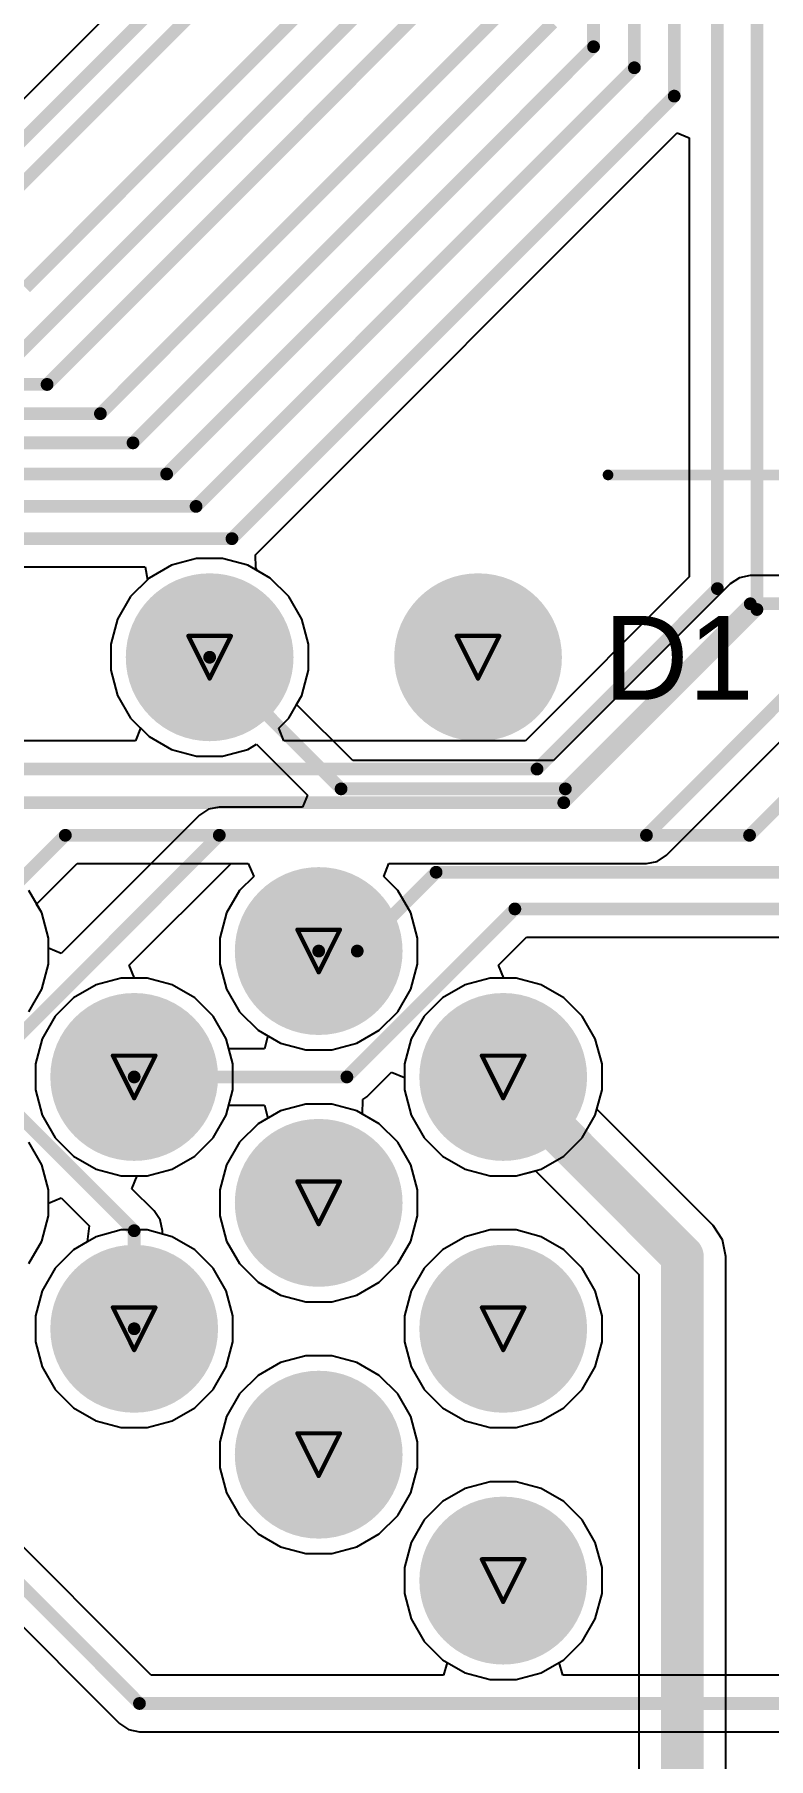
# Model space of a CAD drawing. Header units: inches. Extents: x -31 to 249, y -28 to 261.
# Drawn here: x 114.3 to 123.05, y 13.95 to 34.49 of the extents above; entities that cross this region are included whole.
import ezdxf

# ---------------------------------------------------------------- set-up
doc = ezdxf.new("R2010")
doc.units = ezdxf.units.IN
for name, color, linetype in [('Bottom Layer', 5, 'Continuous'), ('Bottom Solder', 6, 'Continuous'), ('Drill Drawing', 1, 'Continuous'), ('Multi-Layer', 9, 'Continuous'), ('Pad Holes', 156, 'Continuous'), ('Top Layer', 1, 'Continuous'), ('Top Overlay', 2, 'Continuous'), ('Top Solder', 216, 'Continuous')]:
    doc.layers.add(name, color=color, linetype=linetype)
doc.styles.add('Arial', font='', dxfattribs={"height": 0.2})
doc.styles.get('Arial').set_extended_font_data('Arial')

# ---------------------------------------------------------------- blocks, each defined once
blk = doc.blocks.new('1_1376430_8_40')
at = {"layer": 'Bottom Layer'}
h = blk.add_hatch(color=5, dxfattribs=at)
edge = h.paths.add_edge_path()
edge.add_arc((48.85, 8.225), 1, 0, 360)
h = blk.add_hatch(color=5, dxfattribs=at)
edge = h.paths.add_edge_path()
edge.add_arc((52.05, 8.225), 1, 0, 360)
h = blk.add_hatch(color=5, dxfattribs=at)
edge = h.paths.add_edge_path()
edge.add_arc((50.15, 4.725), 1, 0, 360)
h = blk.add_hatch(color=5, dxfattribs=at)
edge = h.paths.add_edge_path()
edge.add_arc((47.95, 3.225), 1, 0, 360)
h = blk.add_hatch(color=5, dxfattribs=at)
edge = h.paths.add_edge_path()
edge.add_arc((52.35, 3.225), 1, 0, 360)
h = blk.add_hatch(color=5, dxfattribs=at)
edge = h.paths.add_edge_path()
edge.add_arc((50.15, 1.725), 1, 0, 360)
h = blk.add_hatch(color=5, dxfattribs=at)
edge = h.paths.add_edge_path()
edge.add_arc((47.95, 0.225), 1, 0, 360)
h = blk.add_hatch(color=5, dxfattribs=at)
edge = h.paths.add_edge_path()
edge.add_arc((52.35, 0.225), 1, 0, 360)
h = blk.add_hatch(color=5, dxfattribs=at)
edge = h.paths.add_edge_path()
edge.add_arc((50.15, -1.275), 1, 0, 360)
h = blk.add_hatch(color=5, dxfattribs=at)
edge = h.paths.add_edge_path()
edge.add_arc((52.35, -2.775), 1, 0, 360)
at = {"layer": 'Bottom Solder'}
h = blk.add_hatch(color=6, dxfattribs=at)
edge = h.paths.add_edge_path()
edge.add_arc((48.85, 8.225), 1, 0, 360)
h = blk.add_hatch(color=6, dxfattribs=at)
edge = h.paths.add_edge_path()
edge.add_arc((52.05, 8.225), 1, 0, 360)
h = blk.add_hatch(color=6, dxfattribs=at)
edge = h.paths.add_edge_path()
edge.add_arc((50.15, 4.725), 1, 0, 360)
h = blk.add_hatch(color=6, dxfattribs=at)
edge = h.paths.add_edge_path()
edge.add_arc((47.95, 3.225), 1, 0, 360)
h = blk.add_hatch(color=6, dxfattribs=at)
edge = h.paths.add_edge_path()
edge.add_arc((52.35, 3.225), 1, 0, 360)
h = blk.add_hatch(color=6, dxfattribs=at)
edge = h.paths.add_edge_path()
edge.add_arc((50.15, 1.725), 1, 0, 360)
h = blk.add_hatch(color=6, dxfattribs=at)
edge = h.paths.add_edge_path()
edge.add_arc((47.95, 0.225), 1, 0, 360)
h = blk.add_hatch(color=6, dxfattribs=at)
edge = h.paths.add_edge_path()
edge.add_arc((52.35, 0.225), 1, 0, 360)
h = blk.add_hatch(color=6, dxfattribs=at)
edge = h.paths.add_edge_path()
edge.add_arc((50.15, -1.275), 1, 0, 360)
h = blk.add_hatch(color=6, dxfattribs=at)
edge = h.paths.add_edge_path()
edge.add_arc((52.35, -2.775), 1, 0, 360)
at = {"layer": 'Multi-Layer'}
h = blk.add_hatch(color=9, dxfattribs=at)
edge = h.paths.add_edge_path()
edge.add_arc((48.85, 8.225), 1, 0, 360)
h = blk.add_hatch(color=9, dxfattribs=at)
edge = h.paths.add_edge_path()
edge.add_arc((52.05, 8.225), 1, 0, 360)
h = blk.add_hatch(color=9, dxfattribs=at)
edge = h.paths.add_edge_path()
edge.add_arc((50.15, 4.725), 1, 0, 360)
h = blk.add_hatch(color=9, dxfattribs=at)
edge = h.paths.add_edge_path()
edge.add_arc((47.95, 3.225), 1, 0, 360)
h = blk.add_hatch(color=9, dxfattribs=at)
edge = h.paths.add_edge_path()
edge.add_arc((52.35, 3.225), 1, 0, 360)
h = blk.add_hatch(color=9, dxfattribs=at)
edge = h.paths.add_edge_path()
edge.add_arc((50.15, 1.725), 1, 0, 360)
h = blk.add_hatch(color=9, dxfattribs=at)
edge = h.paths.add_edge_path()
edge.add_arc((47.95, 0.225), 1, 0, 360)
h = blk.add_hatch(color=9, dxfattribs=at)
edge = h.paths.add_edge_path()
edge.add_arc((52.35, 0.225), 1, 0, 360)
h = blk.add_hatch(color=9, dxfattribs=at)
edge = h.paths.add_edge_path()
edge.add_arc((50.15, -1.275), 1, 0, 360)
h = blk.add_hatch(color=9, dxfattribs=at)
edge = h.paths.add_edge_path()
edge.add_arc((52.35, -2.775), 1, 0, 360)
at = {"layer": 'Pad Holes'}
h = blk.add_hatch(color=7, dxfattribs=at)
edge = h.paths.add_edge_path()
edge.add_arc((48.85, 8.225), 0.605, 0, 360)
h = blk.add_hatch(color=7, dxfattribs=at)
edge = h.paths.add_edge_path()
edge.add_arc((52.05, 8.225), 0.605, 0, 360)
h = blk.add_hatch(color=7, dxfattribs=at)
edge = h.paths.add_edge_path()
edge.add_arc((50.15, 4.725), 0.605, 0, 360)
h = blk.add_hatch(color=7, dxfattribs=at)
edge = h.paths.add_edge_path()
edge.add_arc((47.95, 3.225), 0.605, 0, 360)
h = blk.add_hatch(color=7, dxfattribs=at)
edge = h.paths.add_edge_path()
edge.add_arc((52.35, 3.225), 0.605, 0, 360)
h = blk.add_hatch(color=7, dxfattribs=at)
edge = h.paths.add_edge_path()
edge.add_arc((50.15, 1.725), 0.605, 0, 360)
h = blk.add_hatch(color=7, dxfattribs=at)
edge = h.paths.add_edge_path()
edge.add_arc((47.95, 0.225), 0.605, 0, 360)
h = blk.add_hatch(color=7, dxfattribs=at)
edge = h.paths.add_edge_path()
edge.add_arc((52.35, 0.225), 0.605, 0, 360)
h = blk.add_hatch(color=7, dxfattribs=at)
edge = h.paths.add_edge_path()
edge.add_arc((50.15, -1.275), 0.605, 0, 360)
h = blk.add_hatch(color=7, dxfattribs=at)
edge = h.paths.add_edge_path()
edge.add_arc((52.35, -2.775), 0.605, 0, 360)
at = {"layer": 'Top Layer'}
h = blk.add_hatch(color=1, dxfattribs=at)
edge = h.paths.add_edge_path()
edge.add_arc((48.85, 8.225), 1, 0, 360)
h = blk.add_hatch(color=1, dxfattribs=at)
edge = h.paths.add_edge_path()
edge.add_arc((52.05, 8.225), 1, 0, 360)
h = blk.add_hatch(color=1, dxfattribs=at)
edge = h.paths.add_edge_path()
edge.add_arc((50.15, 4.725), 1, 0, 360)
h = blk.add_hatch(color=1, dxfattribs=at)
edge = h.paths.add_edge_path()
edge.add_arc((47.95, 3.225), 1, 0, 360)
h = blk.add_hatch(color=1, dxfattribs=at)
edge = h.paths.add_edge_path()
edge.add_arc((52.35, 3.225), 1, 0, 360)
h = blk.add_hatch(color=1, dxfattribs=at)
edge = h.paths.add_edge_path()
edge.add_arc((50.15, 1.725), 1, 0, 360)
h = blk.add_hatch(color=1, dxfattribs=at)
edge = h.paths.add_edge_path()
edge.add_arc((47.95, 0.225), 1, 0, 360)
h = blk.add_hatch(color=1, dxfattribs=at)
edge = h.paths.add_edge_path()
edge.add_arc((52.35, 0.225), 1, 0, 360)
h = blk.add_hatch(color=1, dxfattribs=at)
edge = h.paths.add_edge_path()
edge.add_arc((50.15, -1.275), 1, 0, 360)
h = blk.add_hatch(color=1, dxfattribs=at)
edge = h.paths.add_edge_path()
edge.add_arc((52.35, -2.775), 1, 0, 360)
at = {"layer": 'Top Solder'}
h = blk.add_hatch(color=216, dxfattribs=at)
edge = h.paths.add_edge_path()
edge.add_arc((48.85, 8.225), 1, 0, 360)
h = blk.add_hatch(color=216, dxfattribs=at)
edge = h.paths.add_edge_path()
edge.add_arc((52.05, 8.225), 1, 0, 360)
h = blk.add_hatch(color=216, dxfattribs=at)
edge = h.paths.add_edge_path()
edge.add_arc((50.15, 4.725), 1, 0, 360)
h = blk.add_hatch(color=216, dxfattribs=at)
edge = h.paths.add_edge_path()
edge.add_arc((47.95, 3.225), 1, 0, 360)
h = blk.add_hatch(color=216, dxfattribs=at)
edge = h.paths.add_edge_path()
edge.add_arc((52.35, 3.225), 1, 0, 360)
h = blk.add_hatch(color=216, dxfattribs=at)
edge = h.paths.add_edge_path()
edge.add_arc((50.15, 1.725), 1, 0, 360)
h = blk.add_hatch(color=216, dxfattribs=at)
edge = h.paths.add_edge_path()
edge.add_arc((47.95, 0.225), 1, 0, 360)
h = blk.add_hatch(color=216, dxfattribs=at)
edge = h.paths.add_edge_path()
edge.add_arc((52.35, 0.225), 1, 0, 360)
h = blk.add_hatch(color=216, dxfattribs=at)
edge = h.paths.add_edge_path()
edge.add_arc((50.15, -1.275), 1, 0, 360)
h = blk.add_hatch(color=216, dxfattribs=at)
edge = h.paths.add_edge_path()
edge.add_arc((52.35, -2.775), 1, 0, 360)
at = {"layer": 'Top Overlay'}
blk.add_lwpolyline([(53.6, 10.397, 0.127, 0.127, 0), (56.35, 10.397, 0.127, 0.127, 0)], format="xyseb", dxfattribs=at)
blk.add_lwpolyline([(53.6, 10.397, 0.127, 0.127, 0), (56.35, 10.397, 0.127, 0.127, 0)], format="xyseb", dxfattribs=at)
blk.add_lwpolyline([(53.568, 10.397, 0.0635, 0.0635, 1), (53.632, 10.397, 0.0635, 0.0635, 1)], format="xyseb", close=True, dxfattribs=at)
blk.add_lwpolyline([(53.568, 10.397, 0.0635, 0.0635, 1), (53.632, 10.397, 0.0635, 0.0635, 1)], format="xyseb", close=True, dxfattribs=at)
at = {"layer": 'Top Overlay', "style": 'Arial'}
blk.add_text('D1', height=1, dxfattribs=at).set_placement((53.55, 7.718))

msp = doc.modelspace()

# ---------------------------------------------------------------- linework, layer by layer
at = {"layer": 'Bottom Layer'}
for p, q in [((116.859, 36.411), (113.23, 32.781)), ((116.933, 28.286), (121.961, 33.314)), ((121.961, 33.314), (122.102, 33.256)), ((122.102, 33.256), (122.102, 28.024)), ((110.752, 28.143), (115.618, 28.143)), ((115.618, 28.143), (115.643, 27.991)), ((116.935, 28.136), (116.933, 28.286)), ((115.643, 27.991), (115.442, 27.79)), ((116.951, 28.1), (116.935, 28.136)), ((117.108, 28.009), (116.951, 28.1)), ((117.327, 27.79), (117.108, 28.009)), ((122.102, 28.024), (120.149, 26.071)), ((115.442, 27.79), (115.287, 27.521)), ((117.482, 27.521), (117.327, 27.79)), ((115.287, 27.521), (115.207, 27.222)), ((117.563, 27.222), (117.482, 27.521)), ((115.207, 27.222), (115.207, 26.912)), ((117.563, 26.912), (117.563, 27.222)), ((115.207, 26.912), (115.287, 26.612)), ((117.482, 26.612), (117.563, 26.912)), ((115.287, 26.612), (115.442, 26.343)), ((117.327, 26.343), (117.482, 26.612)), ((115.442, 26.343), (115.562, 26.224)), ((117.208, 26.224), (117.327, 26.343)), ((115.562, 26.224), (115.499, 26.071)), ((117.271, 26.071), (117.208, 26.224)), ((115.499, 26.071), (110.871, 26.071)), ((120.149, 26.071), (117.271, 26.071)), ((114.321, 24.127), (114.804, 24.609)), ((114.804, 24.609), (116.846, 24.609)), ((116.91, 24.457), (116.742, 24.29)), ((116.846, 24.609), (116.91, 24.457)), ((116.742, 24.29), (116.587, 24.021)), ((114.382, 24.021), (114.321, 24.127)), ((114.463, 23.722), (114.382, 24.021)), ((116.587, 24.021), (116.507, 23.722)), ((114.463, 23.412), (114.463, 23.722)), ((116.507, 23.722), (116.507, 23.412)), ((119.828, 23.397), (120.164, 23.733)), ((120.164, 23.733), (123.544, 23.733)), ((114.382, 23.112), (114.463, 23.412)), ((115.33, 23.244), (115.03, 23.164)), ((115.64, 23.244), (115.33, 23.244)), ((115.939, 23.164), (115.64, 23.244)), ((116.507, 23.412), (116.587, 23.112)), ((119.891, 23.244), (119.828, 23.397)), ((120.04, 23.244), (119.891, 23.244)), ((120.339, 23.164), (120.04, 23.244)), ((114.227, 22.843), (114.382, 23.112)), ((114.762, 23.009), (114.542, 22.79)), ((115.03, 23.164), (114.762, 23.009)), ((116.208, 23.009), (115.939, 23.164)), ((116.427, 22.79), (116.208, 23.009)), ((116.587, 23.112), (116.742, 22.843)), ((120.608, 23.009), (120.339, 23.164)), ((120.827, 22.79), (120.608, 23.009)), ((116.742, 22.843), (116.962, 22.624)), ((114.542, 22.79), (114.387, 22.521)), ((116.582, 22.521), (116.427, 22.79)), ((116.962, 22.624), (117.08, 22.556)), ((120.982, 22.521), (120.827, 22.79)), ((114.387, 22.521), (114.307, 22.222)), ((116.614, 22.403), (116.582, 22.521)), ((117.039, 22.403), (116.614, 22.403)), ((117.08, 22.556), (117.039, 22.403)), ((121.063, 22.222), (120.982, 22.521)), ((114.307, 22.222), (114.307, 21.912)), ((121.063, 21.912), (121.063, 22.222)), ((118.259, 21.829), (118.555, 22.124)), ((118.555, 22.124), (118.707, 22.06)), ((118.707, 22.06), (118.707, 21.912)), ((114.307, 21.912), (114.387, 21.612)), ((118.209, 21.624), (118.212, 21.797)), ((118.212, 21.797), (118.259, 21.829)), ((118.707, 21.912), (118.787, 21.612)), ((120.982, 21.612), (121.063, 21.912)), ((114.387, 21.612), (114.542, 21.343)), ((116.427, 21.343), (116.582, 21.612)), ((116.582, 21.612), (116.614, 21.73)), ((116.614, 21.73), (117.039, 21.73)), ((117.08, 21.578), (116.962, 21.509)), ((117.039, 21.73), (117.08, 21.578)), ((118.408, 21.509), (118.209, 21.624)), ((118.787, 21.612), (118.942, 21.343)), ((120.827, 21.343), (120.982, 21.612)), ((116.962, 21.509), (116.742, 21.29)), ((118.627, 21.29), (118.408, 21.509)), ((114.382, 21.021), (114.227, 21.29)), ((114.542, 21.343), (114.762, 21.124)), ((116.208, 21.124), (116.427, 21.343)), ((116.742, 21.29), (116.587, 21.021)), ((118.782, 21.021), (118.627, 21.29)), ((118.942, 21.343), (119.162, 21.124)), ((120.608, 21.124), (120.827, 21.343)), ((114.463, 20.722), (114.382, 21.021)), ((114.762, 21.124), (115.03, 20.969)), ((115.03, 20.969), (115.33, 20.889)), ((115.64, 20.889), (115.939, 20.969)), ((115.939, 20.969), (116.208, 21.124)), ((116.587, 21.021), (116.507, 20.722)), ((118.863, 20.722), (118.782, 21.021)), ((119.162, 21.124), (119.43, 20.969)), ((119.43, 20.969), (119.73, 20.889)), ((120.04, 20.889), (120.339, 20.969)), ((120.339, 20.969), (120.608, 21.124)), ((115.33, 20.889), (115.64, 20.889)), ((119.73, 20.889), (120.04, 20.889)), ((114.463, 20.412), (114.463, 20.722)), ((116.507, 20.722), (116.507, 20.412)), ((118.863, 20.412), (118.863, 20.722)), ((114.382, 20.112), (114.463, 20.412)), ((116.507, 20.412), (116.587, 20.112)), ((118.782, 20.112), (118.863, 20.412)), ((115.03, 20.164), (114.762, 20.009)), ((115.33, 20.244), (115.03, 20.164)), ((115.64, 20.244), (115.33, 20.244)), ((115.939, 20.164), (115.64, 20.244)), ((116.208, 20.009), (115.939, 20.164)), ((119.43, 20.164), (119.162, 20.009)), ((119.73, 20.244), (119.43, 20.164)), ((120.04, 20.244), (119.73, 20.244)), ((120.339, 20.164), (120.04, 20.244)), ((120.608, 20.009), (120.339, 20.164)), ((114.227, 19.843), (114.382, 20.112)), ((114.762, 20.009), (114.542, 19.79)), ((116.427, 19.79), (116.208, 20.009)), ((116.587, 20.112), (116.742, 19.843)), ((118.627, 19.843), (118.782, 20.112)), ((119.162, 20.009), (118.942, 19.79)), ((120.827, 19.79), (120.608, 20.009)), ((114.542, 19.79), (114.387, 19.521)), ((116.582, 19.521), (116.427, 19.79)), ((116.742, 19.843), (116.962, 19.624)), ((118.408, 19.624), (118.627, 19.843)), ((118.942, 19.79), (118.787, 19.521)), ((120.982, 19.521), (120.827, 19.79)), ((114.387, 19.521), (114.307, 19.222)), ((116.663, 19.222), (116.582, 19.521)), ((116.962, 19.624), (117.23, 19.469)), ((118.139, 19.469), (118.408, 19.624)), ((118.787, 19.521), (118.707, 19.222)), ((121.063, 19.222), (120.982, 19.521)), ((117.23, 19.469), (117.53, 19.389)), ((117.53, 19.389), (117.84, 19.389)), ((117.84, 19.389), (118.139, 19.469)), ((114.307, 19.222), (114.307, 18.912)), ((116.663, 18.912), (116.663, 19.222)), ((118.707, 19.222), (118.707, 18.912)), ((121.063, 18.912), (121.063, 19.222)), ((114.307, 18.912), (114.387, 18.612)), ((116.582, 18.612), (116.663, 18.912)), ((118.707, 18.912), (118.787, 18.612)), ((120.982, 18.612), (121.063, 18.912)), ((117.53, 18.744), (117.23, 18.664)), ((117.84, 18.744), (117.53, 18.744)), ((118.139, 18.664), (117.84, 18.744)), ((115.687, 14.94), (112.121, 18.506)), ((114.387, 18.612), (114.542, 18.343)), ((116.427, 18.343), (116.582, 18.612)), ((116.962, 18.509), (116.742, 18.29)), ((117.23, 18.664), (116.962, 18.509)), ((118.408, 18.509), (118.139, 18.664)), ((118.627, 18.29), (118.408, 18.509)), ((118.787, 18.612), (118.942, 18.343)), ((120.827, 18.343), (120.982, 18.612)), ((114.542, 18.343), (114.762, 18.124)), ((116.208, 18.124), (116.427, 18.343)), ((116.742, 18.29), (116.587, 18.021)), ((118.782, 18.021), (118.627, 18.29)), ((118.942, 18.343), (119.162, 18.124)), ((120.608, 18.124), (120.827, 18.343)), ((114.762, 18.124), (115.03, 17.969)), ((115.939, 17.969), (116.208, 18.124)), ((119.162, 18.124), (119.43, 17.969)), ((120.339, 17.969), (120.608, 18.124)), ((111.645, 18.03), (115.31, 14.365)), ((115.03, 17.969), (115.33, 17.889)), ((115.33, 17.889), (115.64, 17.889)), ((115.64, 17.889), (115.939, 17.969)), ((116.587, 18.021), (116.507, 17.722)), ((118.863, 17.722), (118.782, 18.021)), ((119.43, 17.969), (119.73, 17.889)), ((119.73, 17.889), (120.04, 17.889)), ((120.04, 17.889), (120.339, 17.969)), ((116.507, 17.722), (116.507, 17.412)), ((118.863, 17.412), (118.863, 17.722)), ((116.507, 17.412), (116.587, 17.112)), ((118.782, 17.112), (118.863, 17.412)), ((116.587, 17.112), (116.742, 16.843)), ((118.627, 16.843), (118.782, 17.112)), ((119.43, 17.164), (119.162, 17.009)), ((119.73, 17.244), (119.43, 17.164)), ((120.04, 17.244), (119.73, 17.244)), ((120.339, 17.164), (120.04, 17.244)), ((120.608, 17.009), (120.339, 17.164)), ((116.742, 16.843), (116.962, 16.624)), ((118.408, 16.624), (118.627, 16.843)), ((119.162, 17.009), (118.942, 16.79)), ((120.827, 16.79), (120.608, 17.009)), ((118.942, 16.79), (118.787, 16.521)), ((120.982, 16.521), (120.827, 16.79)), ((116.962, 16.624), (117.23, 16.469)), ((117.23, 16.469), (117.53, 16.389)), ((117.84, 16.389), (118.139, 16.469)), ((118.139, 16.469), (118.408, 16.624)), ((118.787, 16.521), (118.707, 16.222)), ((121.063, 16.222), (120.982, 16.521)), ((117.53, 16.389), (117.84, 16.389)), ((118.707, 16.222), (118.707, 15.912)), ((121.063, 15.912), (121.063, 16.222)), ((118.707, 15.912), (118.787, 15.612)), ((120.982, 15.612), (121.063, 15.912)), ((118.787, 15.612), (118.942, 15.343)), ((120.827, 15.343), (120.982, 15.612)), ((118.942, 15.343), (119.162, 15.124)), ((120.608, 15.124), (120.827, 15.343)), ((119.162, 15.124), (119.216, 15.093)), ((119.216, 15.093), (119.175, 14.94)), ((120.553, 15.093), (120.608, 15.124)), ((120.594, 14.94), (120.553, 15.093)), ((119.175, 14.94), (115.687, 14.94)), ((123.43, 14.94), (120.594, 14.94)), ((115.31, 14.365), (115.419, 14.292)), ((115.419, 14.292), (115.548, 14.267)), ((115.548, 14.267), (123.569, 14.267))]:
    msp.add_line(p, q, dxfattribs=at)
for points in [[(122.91, 27.636, 0.152, 0.152, 0), (122.91, 69.698, 0.152, 0.152, 0)], [(122.439, 27.885, 0.152, 0.152, 0), (122.439, 67.746, 0.152, 0.152, 0)], [(121.924, 33.752, 0.152, 0.152, 0), (121.924, 67.105, 0.152, 0.152, 0)], [(121.449, 34.09, 0.152, 0.152, 0), (121.449, 66.783, 0.152, 0.152, 0)], [(120.962, 34.34, 0.152, 0.152, 0), (120.962, 66.528, 0.152, 0.152, 0)], [(113.369, 32.445, 0.152, 0.152, 0), (117.196, 36.271, 0.152, 0.152, 0)], [(113.607, 32.165, 0.152, 0.152, 0), (117.561, 36.12, 0.152, 0.152, 0)], [(114.189, 31.471, 0.152, 0.152, 0), (118.325, 35.607, 0.152, 0.152, 0)], [(114.091, 30.665, 0.152, 0.152, 0), (118.733, 35.307, 0.152, 0.152, 0)], [(114.447, 30.317, 0.152, 0.152, 0), (119.152, 35.022, 0.152, 0.152, 0)], [(115.082, 29.969, 0.152, 0.152, 0), (119.976, 34.863, 0.152, 0.152, 0)], [(115.471, 29.621, 0.152, 0.152, 0), (120.476, 34.625, 0.152, 0.152, 0)], [(115.872, 29.25, 0.152, 0.152, 0), (120.962, 34.34, 0.152, 0.152, 0)], [(116.223, 28.864, 0.152, 0.152, 0), (121.449, 34.09, 0.152, 0.152, 0)], [(116.651, 28.48, 0.152, 0.152, 0), (121.924, 33.752, 0.152, 0.152, 0)], [(97.807, 30.317, 0.152, 0.152, 0), (114.447, 30.317, 0.152, 0.152, 0)], [(98.019, 29.969, 0.152, 0.152, 0), (115.082, 29.969, 0.152, 0.152, 0)], [(98.25, 29.621, 0.152, 0.152, 0), (115.471, 29.621, 0.152, 0.152, 0)], [(98.579, 29.25, 0.152, 0.152, 0), (115.872, 29.25, 0.152, 0.152, 0)], [(98.836, 28.864, 0.152, 0.152, 0), (116.223, 28.864, 0.152, 0.152, 0)], [(99.349, 28.48, 0.152, 0.152, 0), (116.651, 28.48, 0.152, 0.152, 0)], [(120.288, 25.735, 0.152, 0.152, 0), (122.439, 27.885, 0.152, 0.152, 0)], [(120.607, 25.334, 0.152, 0.152, 0), (122.91, 27.636, 0.152, 0.152, 0)], [(122.822, 24.946, 0.152, 0.152, 0), (124.36, 26.484, 0.152, 0.152, 0)], [(100.085, 25.735, 0.152, 0.152, 0), (120.288, 25.735, 0.152, 0.152, 0)], [(101.852, 25.334, 0.152, 0.152, 0), (120.607, 25.334, 0.152, 0.152, 0)], [(113.285, 23.567, 0.152, 0.152, 0), (114.664, 24.946, 0.152, 0.152, 0)], [(114.664, 24.946, 0.152, 0.152, 0), (122.822, 24.946, 0.152, 0.152, 0)], [(118.145, 23.567, 0.152, 0.152, 0), (119.085, 24.506, 0.152, 0.152, 0)], [(119.085, 24.506, 0.152, 0.152, 0), (123.187, 24.506, 0.152, 0.152, 0)], [(118.021, 22.067, 0.152, 0.152, 0), (120.024, 24.069, 0.152, 0.152, 0)], [(120.024, 24.069, 0.152, 0.152, 0), (123.544, 24.069, 0.152, 0.152, 0)], [(117.685, 23.567, 0.152, 0.152, 0), (118.145, 23.567, 0.152, 0.152, 0)], [(115.485, 22.067, 0.152, 0.152, 0), (118.021, 22.067, 0.152, 0.152, 0)], [(111.085, 19.067, 0.152, 0.152, 0), (115.548, 14.603, 0.152, 0.152, 0)], [(115.548, 14.603, 0.152, 0.152, 0), (123.569, 14.603, 0.152, 0.152, 0)]]:
    msp.add_lwpolyline(points, format="xyseb", dxfattribs=at)
for points in [[(120.924, 34.34, 0.0762, 0.0762, 1), (121, 34.34, 0.0762, 0.0762, 1)], [(120.924, 34.34, 0.0762, 0.0762, 1), (121, 34.34, 0.0762, 0.0762, 1)], [(121.411, 34.09, 0.0762, 0.0762, 1), (121.487, 34.09, 0.0762, 0.0762, 1)], [(121.411, 34.09, 0.0762, 0.0762, 1), (121.487, 34.09, 0.0762, 0.0762, 1)], [(121.886, 33.752, 0.0762, 0.0762, 1), (121.962, 33.752, 0.0762, 0.0762, 1)], [(121.886, 33.752, 0.0762, 0.0762, 1), (121.962, 33.752, 0.0762, 0.0762, 1)], [(114.408, 30.317, 0.0762, 0.0762, 1), (114.485, 30.317, 0.0762, 0.0762, 1)], [(114.408, 30.317, 0.0762, 0.0762, 1), (114.485, 30.317, 0.0762, 0.0762, 1)], [(115.044, 29.969, 0.0762, 0.0762, 1), (115.12, 29.969, 0.0762, 0.0762, 1)], [(115.044, 29.969, 0.0762, 0.0762, 1), (115.12, 29.969, 0.0762, 0.0762, 1)], [(115.433, 29.621, 0.0762, 0.0762, 1), (115.509, 29.621, 0.0762, 0.0762, 1)], [(115.433, 29.621, 0.0762, 0.0762, 1), (115.509, 29.621, 0.0762, 0.0762, 1)], [(115.834, 29.25, 0.0762, 0.0762, 1), (115.91, 29.25, 0.0762, 0.0762, 1)], [(115.834, 29.25, 0.0762, 0.0762, 1), (115.91, 29.25, 0.0762, 0.0762, 1)], [(116.185, 28.864, 0.0762, 0.0762, 1), (116.261, 28.864, 0.0762, 0.0762, 1)], [(116.185, 28.864, 0.0762, 0.0762, 1), (116.261, 28.864, 0.0762, 0.0762, 1)], [(116.613, 28.48, 0.0762, 0.0762, 1), (116.689, 28.48, 0.0762, 0.0762, 1)], [(116.613, 28.48, 0.0762, 0.0762, 1), (116.689, 28.48, 0.0762, 0.0762, 1)], [(122.401, 27.885, 0.0762, 0.0762, 1), (122.477, 27.885, 0.0762, 0.0762, 1)], [(122.401, 27.885, 0.0762, 0.0762, 1), (122.477, 27.885, 0.0762, 0.0762, 1)], [(122.872, 27.636, 0.0762, 0.0762, 1), (122.948, 27.636, 0.0762, 0.0762, 1)], [(122.872, 27.636, 0.0762, 0.0762, 1), (122.948, 27.636, 0.0762, 0.0762, 1)], [(120.25, 25.735, 0.0762, 0.0762, 1), (120.326, 25.735, 0.0762, 0.0762, 1)], [(120.25, 25.735, 0.0762, 0.0762, 1), (120.326, 25.735, 0.0762, 0.0762, 1)], [(120.569, 25.334, 0.0762, 0.0762, 1), (120.645, 25.334, 0.0762, 0.0762, 1)], [(120.569, 25.334, 0.0762, 0.0762, 1), (120.645, 25.334, 0.0762, 0.0762, 1)], [(114.626, 24.946, 0.0762, 0.0762, 1), (114.702, 24.946, 0.0762, 0.0762, 1)], [(114.626, 24.946, 0.0762, 0.0762, 1), (114.702, 24.946, 0.0762, 0.0762, 1)], [(122.784, 24.946, 0.0762, 0.0762, 1), (122.86, 24.946, 0.0762, 0.0762, 1)], [(122.784, 24.946, 0.0762, 0.0762, 1), (122.86, 24.946, 0.0762, 0.0762, 1)], [(119.047, 24.506, 0.0762, 0.0762, 1), (119.123, 24.506, 0.0762, 0.0762, 1)], [(119.047, 24.506, 0.0762, 0.0762, 1), (119.123, 24.506, 0.0762, 0.0762, 1)], [(119.986, 24.069, 0.0762, 0.0762, 1), (120.062, 24.069, 0.0762, 0.0762, 1)], [(119.986, 24.069, 0.0762, 0.0762, 1), (120.062, 24.069, 0.0762, 0.0762, 1)], [(117.647, 23.567, 0.0762, 0.0762, 1), (117.723, 23.567, 0.0762, 0.0762, 1)], [(118.107, 23.567, 0.0762, 0.0762, 1), (118.183, 23.567, 0.0762, 0.0762, 1)], [(118.107, 23.567, 0.0762, 0.0762, 1), (118.183, 23.567, 0.0762, 0.0762, 1)], [(115.447, 22.067, 0.0762, 0.0762, 1), (115.523, 22.067, 0.0762, 0.0762, 1)], [(117.983, 22.067, 0.0762, 0.0762, 1), (118.059, 22.067, 0.0762, 0.0762, 1)], [(117.983, 22.067, 0.0762, 0.0762, 1), (118.059, 22.067, 0.0762, 0.0762, 1)], [(115.51, 14.603, 0.0762, 0.0762, 1), (115.586, 14.603, 0.0762, 0.0762, 1)], [(115.51, 14.603, 0.0762, 0.0762, 1), (115.586, 14.603, 0.0762, 0.0762, 1)]]:
    msp.add_lwpolyline(points, format="xyseb", close=True, dxfattribs=at)
at = {"layer": 'Drill Drawing'}
for points in [[(116.131, 27.321, 0.0508, 0.0508, 0), (116.639, 27.321, 0.0508, 0.0508, 0)], [(116.131, 27.321, 0.0508, 0.0508, 0), (116.385, 26.813, 0.0508, 0.0508, 0)], [(116.385, 26.813, 0.0508, 0.0508, 0), (116.639, 27.321, 0.0508, 0.0508, 0)], [(119.331, 27.321, 0.0508, 0.0508, 0), (119.839, 27.321, 0.0508, 0.0508, 0)], [(119.331, 27.321, 0.0508, 0.0508, 0), (119.585, 26.813, 0.0508, 0.0508, 0)], [(119.585, 26.813, 0.0508, 0.0508, 0), (119.839, 27.321, 0.0508, 0.0508, 0)], [(117.431, 23.821, 0.0508, 0.0508, 0), (117.939, 23.821, 0.0508, 0.0508, 0)], [(117.431, 23.821, 0.0508, 0.0508, 0), (117.685, 23.313, 0.0508, 0.0508, 0)], [(117.685, 23.313, 0.0508, 0.0508, 0), (117.939, 23.821, 0.0508, 0.0508, 0)], [(115.231, 22.321, 0.0508, 0.0508, 0), (115.739, 22.321, 0.0508, 0.0508, 0)], [(115.231, 22.321, 0.0508, 0.0508, 0), (115.485, 21.813, 0.0508, 0.0508, 0)], [(115.485, 21.813, 0.0508, 0.0508, 0), (115.739, 22.321, 0.0508, 0.0508, 0)], [(119.631, 22.321, 0.0508, 0.0508, 0), (120.139, 22.321, 0.0508, 0.0508, 0)], [(119.631, 22.321, 0.0508, 0.0508, 0), (119.885, 21.813, 0.0508, 0.0508, 0)], [(119.885, 21.813, 0.0508, 0.0508, 0), (120.139, 22.321, 0.0508, 0.0508, 0)], [(117.431, 20.821, 0.0508, 0.0508, 0), (117.939, 20.821, 0.0508, 0.0508, 0)], [(117.431, 20.821, 0.0508, 0.0508, 0), (117.685, 20.313, 0.0508, 0.0508, 0)], [(117.685, 20.313, 0.0508, 0.0508, 0), (117.939, 20.821, 0.0508, 0.0508, 0)], [(115.231, 19.321, 0.0508, 0.0508, 0), (115.739, 19.321, 0.0508, 0.0508, 0)], [(115.231, 19.321, 0.0508, 0.0508, 0), (115.485, 18.813, 0.0508, 0.0508, 0)], [(115.485, 18.813, 0.0508, 0.0508, 0), (115.739, 19.321, 0.0508, 0.0508, 0)], [(119.631, 19.321, 0.0508, 0.0508, 0), (120.139, 19.321, 0.0508, 0.0508, 0)], [(119.631, 19.321, 0.0508, 0.0508, 0), (119.885, 18.813, 0.0508, 0.0508, 0)], [(119.885, 18.813, 0.0508, 0.0508, 0), (120.139, 19.321, 0.0508, 0.0508, 0)], [(117.431, 17.821, 0.0508, 0.0508, 0), (117.939, 17.821, 0.0508, 0.0508, 0)], [(117.431, 17.821, 0.0508, 0.0508, 0), (117.685, 17.313, 0.0508, 0.0508, 0)], [(117.685, 17.313, 0.0508, 0.0508, 0), (117.939, 17.821, 0.0508, 0.0508, 0)], [(119.631, 16.321, 0.0508, 0.0508, 0), (120.139, 16.321, 0.0508, 0.0508, 0)], [(119.631, 16.321, 0.0508, 0.0508, 0), (119.885, 15.813, 0.0508, 0.0508, 0)], [(119.885, 15.813, 0.0508, 0.0508, 0), (120.139, 16.321, 0.0508, 0.0508, 0)]]:
    msp.add_lwpolyline(points, format="xyseb", dxfattribs=at)
for points in [[(116.118, 27.321, 0.0254, 0.0254, 1), (116.143, 27.321, 0.0254, 0.0254, 1)], [(116.118, 27.321, 0.0254, 0.0254, 1), (116.143, 27.321, 0.0254, 0.0254, 1)], [(116.626, 27.321, 0.0254, 0.0254, 1), (116.651, 27.321, 0.0254, 0.0254, 1)], [(116.626, 27.321, 0.0254, 0.0254, 1), (116.651, 27.321, 0.0254, 0.0254, 1)], [(119.318, 27.321, 0.0254, 0.0254, 1), (119.343, 27.321, 0.0254, 0.0254, 1)], [(119.318, 27.321, 0.0254, 0.0254, 1), (119.343, 27.321, 0.0254, 0.0254, 1)], [(119.826, 27.321, 0.0254, 0.0254, 1), (119.851, 27.321, 0.0254, 0.0254, 1)], [(119.826, 27.321, 0.0254, 0.0254, 1), (119.851, 27.321, 0.0254, 0.0254, 1)], [(116.372, 26.813, 0.0254, 0.0254, 1), (116.397, 26.813, 0.0254, 0.0254, 1)], [(116.372, 26.813, 0.0254, 0.0254, 1), (116.397, 26.813, 0.0254, 0.0254, 1)], [(119.572, 26.813, 0.0254, 0.0254, 1), (119.597, 26.813, 0.0254, 0.0254, 1)], [(119.572, 26.813, 0.0254, 0.0254, 1), (119.597, 26.813, 0.0254, 0.0254, 1)], [(117.418, 23.821, 0.0254, 0.0254, 1), (117.443, 23.821, 0.0254, 0.0254, 1)], [(117.418, 23.821, 0.0254, 0.0254, 1), (117.443, 23.821, 0.0254, 0.0254, 1)], [(117.926, 23.821, 0.0254, 0.0254, 1), (117.951, 23.821, 0.0254, 0.0254, 1)], [(117.926, 23.821, 0.0254, 0.0254, 1), (117.951, 23.821, 0.0254, 0.0254, 1)], [(117.672, 23.313, 0.0254, 0.0254, 1), (117.697, 23.313, 0.0254, 0.0254, 1)], [(117.672, 23.313, 0.0254, 0.0254, 1), (117.697, 23.313, 0.0254, 0.0254, 1)], [(115.218, 22.321, 0.0254, 0.0254, 1), (115.243, 22.321, 0.0254, 0.0254, 1)], [(115.218, 22.321, 0.0254, 0.0254, 1), (115.243, 22.321, 0.0254, 0.0254, 1)], [(115.726, 22.321, 0.0254, 0.0254, 1), (115.751, 22.321, 0.0254, 0.0254, 1)], [(115.726, 22.321, 0.0254, 0.0254, 1), (115.751, 22.321, 0.0254, 0.0254, 1)], [(119.618, 22.321, 0.0254, 0.0254, 1), (119.643, 22.321, 0.0254, 0.0254, 1)], [(119.618, 22.321, 0.0254, 0.0254, 1), (119.643, 22.321, 0.0254, 0.0254, 1)], [(120.126, 22.321, 0.0254, 0.0254, 1), (120.151, 22.321, 0.0254, 0.0254, 1)], [(120.126, 22.321, 0.0254, 0.0254, 1), (120.151, 22.321, 0.0254, 0.0254, 1)], [(115.472, 21.813, 0.0254, 0.0254, 1), (115.497, 21.813, 0.0254, 0.0254, 1)], [(115.472, 21.813, 0.0254, 0.0254, 1), (115.497, 21.813, 0.0254, 0.0254, 1)], [(119.872, 21.813, 0.0254, 0.0254, 1), (119.897, 21.813, 0.0254, 0.0254, 1)], [(119.872, 21.813, 0.0254, 0.0254, 1), (119.897, 21.813, 0.0254, 0.0254, 1)], [(117.418, 20.821, 0.0254, 0.0254, 1), (117.443, 20.821, 0.0254, 0.0254, 1)], [(117.418, 20.821, 0.0254, 0.0254, 1), (117.443, 20.821, 0.0254, 0.0254, 1)], [(117.926, 20.821, 0.0254, 0.0254, 1), (117.951, 20.821, 0.0254, 0.0254, 1)], [(117.926, 20.821, 0.0254, 0.0254, 1), (117.951, 20.821, 0.0254, 0.0254, 1)], [(117.672, 20.313, 0.0254, 0.0254, 1), (117.697, 20.313, 0.0254, 0.0254, 1)], [(117.672, 20.313, 0.0254, 0.0254, 1), (117.697, 20.313, 0.0254, 0.0254, 1)], [(115.218, 19.321, 0.0254, 0.0254, 1), (115.243, 19.321, 0.0254, 0.0254, 1)], [(115.218, 19.321, 0.0254, 0.0254, 1), (115.243, 19.321, 0.0254, 0.0254, 1)], [(115.726, 19.321, 0.0254, 0.0254, 1), (115.751, 19.321, 0.0254, 0.0254, 1)], [(115.726, 19.321, 0.0254, 0.0254, 1), (115.751, 19.321, 0.0254, 0.0254, 1)], [(119.618, 19.321, 0.0254, 0.0254, 1), (119.643, 19.321, 0.0254, 0.0254, 1)], [(119.618, 19.321, 0.0254, 0.0254, 1), (119.643, 19.321, 0.0254, 0.0254, 1)], [(120.126, 19.321, 0.0254, 0.0254, 1), (120.151, 19.321, 0.0254, 0.0254, 1)], [(120.126, 19.321, 0.0254, 0.0254, 1), (120.151, 19.321, 0.0254, 0.0254, 1)], [(115.472, 18.813, 0.0254, 0.0254, 1), (115.497, 18.813, 0.0254, 0.0254, 1)], [(115.472, 18.813, 0.0254, 0.0254, 1), (115.497, 18.813, 0.0254, 0.0254, 1)], [(119.872, 18.813, 0.0254, 0.0254, 1), (119.897, 18.813, 0.0254, 0.0254, 1)], [(119.872, 18.813, 0.0254, 0.0254, 1), (119.897, 18.813, 0.0254, 0.0254, 1)], [(117.418, 17.821, 0.0254, 0.0254, 1), (117.443, 17.821, 0.0254, 0.0254, 1)], [(117.418, 17.821, 0.0254, 0.0254, 1), (117.443, 17.821, 0.0254, 0.0254, 1)], [(117.926, 17.821, 0.0254, 0.0254, 1), (117.951, 17.821, 0.0254, 0.0254, 1)], [(117.926, 17.821, 0.0254, 0.0254, 1), (117.951, 17.821, 0.0254, 0.0254, 1)], [(117.672, 17.313, 0.0254, 0.0254, 1), (117.697, 17.313, 0.0254, 0.0254, 1)], [(117.672, 17.313, 0.0254, 0.0254, 1), (117.697, 17.313, 0.0254, 0.0254, 1)], [(119.618, 16.321, 0.0254, 0.0254, 1), (119.643, 16.321, 0.0254, 0.0254, 1)], [(119.618, 16.321, 0.0254, 0.0254, 1), (119.643, 16.321, 0.0254, 0.0254, 1)], [(120.126, 16.321, 0.0254, 0.0254, 1), (120.151, 16.321, 0.0254, 0.0254, 1)], [(120.126, 16.321, 0.0254, 0.0254, 1), (120.151, 16.321, 0.0254, 0.0254, 1)], [(119.872, 15.813, 0.0254, 0.0254, 1), (119.897, 15.813, 0.0254, 0.0254, 1)], [(119.872, 15.813, 0.0254, 0.0254, 1), (119.897, 15.813, 0.0254, 0.0254, 1)]]:
    msp.add_lwpolyline(points, format="xyseb", close=True, dxfattribs=at)
at = {"layer": 'Top Layer'}
for p, q in [((115.93, 28.164), (115.662, 28.009)), ((116.23, 28.244), (115.93, 28.164)), ((116.54, 28.244), (116.23, 28.244)), ((116.839, 28.164), (116.54, 28.244)), ((117.108, 28.009), (116.839, 28.164)), ((115.662, 28.009), (115.442, 27.79)), ((117.327, 27.79), (117.108, 28.009)), ((122.593, 27.942), (120.486, 25.836)), ((122.702, 28.015), (122.593, 27.942)), ((122.831, 28.041), (122.702, 28.015)), ((126.042, 28.041), (122.831, 28.041)), ((115.442, 27.79), (115.287, 27.521)), ((117.482, 27.521), (117.327, 27.79)), ((115.287, 27.521), (115.207, 27.222)), ((117.563, 27.222), (117.482, 27.521)), ((115.207, 27.222), (115.207, 26.912)), ((117.563, 26.912), (117.563, 27.222)), ((115.207, 26.912), (115.287, 26.612)), ((117.482, 26.612), (117.563, 26.912)), ((115.287, 26.612), (115.442, 26.343)), ((117.421, 26.506), (117.482, 26.612)), ((118.091, 25.836), (117.421, 26.506)), ((115.442, 26.343), (115.662, 26.124)), ((121.831, 24.708), (123.569, 26.446)), ((115.662, 26.124), (115.93, 25.969)), ((115.93, 25.969), (116.23, 25.889)), ((116.23, 25.889), (116.54, 25.889)), ((116.54, 25.889), (116.839, 25.969)), ((116.839, 25.969), (116.945, 26.03)), ((116.945, 26.03), (117.552, 25.424)), ((120.486, 25.836), (118.091, 25.836)), ((116.5, 25.283), (116.371, 25.257)), ((117.493, 25.283), (116.5, 25.283)), ((117.552, 25.424), (117.493, 25.283)), ((116.262, 25.184), (114.615, 23.537)), ((116.371, 25.257), (116.262, 25.184)), ((121.722, 24.635), (121.831, 24.708)), ((115.427, 23.397), (116.64, 24.609)), ((116.64, 24.609), (116.846, 24.609)), ((116.91, 24.457), (116.742, 24.29)), ((116.846, 24.609), (116.91, 24.457)), ((118.46, 24.457), (118.523, 24.609)), ((118.627, 24.29), (118.46, 24.457)), ((118.523, 24.609), (121.593, 24.609)), ((121.593, 24.609), (121.722, 24.635)), ((114.382, 24.021), (114.227, 24.29)), ((116.742, 24.29), (116.587, 24.021)), ((118.782, 24.021), (118.627, 24.29)), ((114.463, 23.722), (114.382, 24.021)), ((116.587, 24.021), (116.507, 23.722)), ((118.863, 23.722), (118.782, 24.021)), ((114.463, 23.6), (114.463, 23.722)), ((116.507, 23.722), (116.507, 23.412)), ((118.863, 23.412), (118.863, 23.722)), ((114.615, 23.537), (114.463, 23.6)), ((115.49, 23.244), (115.427, 23.397)), ((115.64, 23.244), (115.49, 23.244)), ((115.939, 23.164), (115.64, 23.244)), ((116.507, 23.412), (116.587, 23.112)), ((118.782, 23.112), (118.863, 23.412)), ((119.73, 23.244), (119.43, 23.164)), ((120.04, 23.244), (119.73, 23.244)), ((120.339, 23.164), (120.04, 23.244)), ((116.208, 23.009), (115.939, 23.164)), ((116.427, 22.79), (116.208, 23.009)), ((116.587, 23.112), (116.742, 22.843)), ((118.627, 22.843), (118.782, 23.112)), ((119.162, 23.009), (118.942, 22.79)), ((119.43, 23.164), (119.162, 23.009)), ((120.608, 23.009), (120.339, 23.164)), ((120.827, 22.79), (120.608, 23.009)), ((116.742, 22.843), (116.962, 22.624)), ((118.408, 22.624), (118.627, 22.843)), ((116.582, 22.521), (116.427, 22.79)), ((116.962, 22.624), (117.23, 22.469)), ((118.139, 22.469), (118.408, 22.624)), ((118.942, 22.79), (118.787, 22.521)), ((120.982, 22.521), (120.827, 22.79)), ((116.663, 22.222), (116.582, 22.521)), ((117.23, 22.469), (117.53, 22.389)), ((117.53, 22.389), (117.84, 22.389)), ((117.84, 22.389), (118.139, 22.469)), ((118.787, 22.521), (118.707, 22.222)), ((121.063, 22.222), (120.982, 22.521)), ((116.663, 21.912), (116.663, 22.222)), ((118.707, 22.222), (118.707, 21.912)), ((121.063, 21.912), (121.063, 22.222)), ((116.582, 21.612), (116.663, 21.912)), ((118.707, 21.912), (118.787, 21.612)), ((121.001, 21.683), (121.063, 21.912)), ((116.427, 21.343), (116.582, 21.612)), ((117.23, 21.664), (116.962, 21.509)), ((117.53, 21.744), (117.23, 21.664)), ((117.84, 21.744), (117.53, 21.744)), ((118.139, 21.664), (117.84, 21.744)), ((118.408, 21.509), (118.139, 21.664)), ((118.787, 21.612), (118.942, 21.343)), ((122.388, 20.296), (121.001, 21.683)), ((116.962, 21.509), (116.742, 21.29)), ((118.627, 21.29), (118.408, 21.509)), ((116.208, 21.124), (116.427, 21.343)), ((116.742, 21.29), (116.587, 21.021)), ((118.782, 21.021), (118.627, 21.29)), ((118.942, 21.343), (119.162, 21.124)), ((115.64, 20.889), (115.939, 20.969)), ((115.939, 20.969), (116.208, 21.124)), ((116.587, 21.021), (116.507, 20.722)), ((118.863, 20.722), (118.782, 21.021)), ((119.162, 21.124), (119.43, 20.969)), ((119.43, 20.969), (119.73, 20.889)), ((120.04, 20.889), (120.269, 20.95)), ((120.269, 20.95), (121.504, 19.715)), ((115.459, 20.736), (115.522, 20.889)), ((115.522, 20.889), (115.64, 20.889)), ((119.73, 20.889), (120.04, 20.889)), ((114.463, 20.565), (114.615, 20.628)), ((114.463, 20.412), (114.463, 20.565)), ((114.615, 20.628), (114.95, 20.294)), ((115.723, 20.473), (115.459, 20.736)), ((116.507, 20.722), (116.507, 20.412)), ((118.863, 20.412), (118.863, 20.722)), ((114.382, 20.112), (114.463, 20.412)), ((115.796, 20.364), (115.723, 20.473)), ((115.821, 20.235), (115.796, 20.364)), ((116.507, 20.412), (116.587, 20.112)), ((118.782, 20.112), (118.863, 20.412)), ((114.95, 20.294), (114.925, 20.103)), ((115.821, 20.196), (115.821, 20.235)), ((115.821, 20.235), (115.821, 20.235)), ((115.939, 20.164), (115.821, 20.196)), ((116.208, 20.009), (115.939, 20.164)), ((119.43, 20.164), (119.162, 20.009)), ((119.73, 20.244), (119.43, 20.164)), ((120.04, 20.244), (119.73, 20.244)), ((120.339, 20.164), (120.04, 20.244)), ((120.608, 20.009), (120.339, 20.164)), ((122.5, 20.128), (122.388, 20.296)), ((114.227, 19.843), (114.382, 20.112)), ((114.762, 20.009), (114.542, 19.79)), ((114.925, 20.103), (114.762, 20.009)), ((116.427, 19.79), (116.208, 20.009)), ((116.587, 20.112), (116.742, 19.843)), ((118.627, 19.843), (118.782, 20.112)), ((119.162, 20.009), (118.942, 19.79)), ((120.827, 19.79), (120.608, 20.009)), ((122.54, 19.93), (122.5, 20.128)), ((122.54, 4.203), (122.54, 19.93)), ((114.542, 19.79), (114.387, 19.521)), ((116.582, 19.521), (116.427, 19.79)), ((116.742, 19.843), (116.962, 19.624)), ((118.408, 19.624), (118.627, 19.843)), ((118.942, 19.79), (118.787, 19.521)), ((120.982, 19.521), (120.827, 19.79)), ((114.387, 19.521), (114.307, 19.222)), ((116.663, 19.222), (116.582, 19.521)), ((116.962, 19.624), (117.23, 19.469)), ((118.139, 19.469), (118.408, 19.624)), ((118.787, 19.521), (118.707, 19.222)), ((121.063, 19.222), (120.982, 19.521)), ((121.504, 19.715), (121.504, 4.418)), ((117.23, 19.469), (117.53, 19.389)), ((117.53, 19.389), (117.84, 19.389)), ((117.84, 19.389), (118.139, 19.469)), ((114.307, 19.222), (114.307, 18.912)), ((116.663, 18.912), (116.663, 19.222)), ((118.707, 19.222), (118.707, 18.912)), ((121.063, 18.912), (121.063, 19.222)), ((114.307, 18.912), (114.387, 18.612)), ((116.582, 18.612), (116.663, 18.912)), ((118.707, 18.912), (118.787, 18.612)), ((120.982, 18.612), (121.063, 18.912)), ((117.53, 18.744), (117.23, 18.664)), ((117.84, 18.744), (117.53, 18.744)), ((118.139, 18.664), (117.84, 18.744)), ((114.387, 18.612), (114.542, 18.343)), ((116.427, 18.343), (116.582, 18.612)), ((116.962, 18.509), (116.742, 18.29)), ((117.23, 18.664), (116.962, 18.509)), ((118.408, 18.509), (118.139, 18.664)), ((118.627, 18.29), (118.408, 18.509)), ((118.787, 18.612), (118.942, 18.343)), ((120.827, 18.343), (120.982, 18.612)), ((114.542, 18.343), (114.762, 18.124)), ((116.208, 18.124), (116.427, 18.343)), ((116.742, 18.29), (116.587, 18.021)), ((118.782, 18.021), (118.627, 18.29)), ((118.942, 18.343), (119.162, 18.124)), ((120.608, 18.124), (120.827, 18.343)), ((114.762, 18.124), (115.03, 17.969)), ((115.939, 17.969), (116.208, 18.124)), ((119.162, 18.124), (119.43, 17.969)), ((120.339, 17.969), (120.608, 18.124)), ((115.03, 17.969), (115.33, 17.889)), ((115.33, 17.889), (115.64, 17.889)), ((115.64, 17.889), (115.939, 17.969)), ((116.587, 18.021), (116.507, 17.722)), ((118.863, 17.722), (118.782, 18.021)), ((119.43, 17.969), (119.73, 17.889)), ((119.73, 17.889), (120.04, 17.889)), ((120.04, 17.889), (120.339, 17.969)), ((116.507, 17.722), (116.507, 17.412)), ((118.863, 17.412), (118.863, 17.722)), ((116.507, 17.412), (116.587, 17.112)), ((118.782, 17.112), (118.863, 17.412)), ((116.587, 17.112), (116.742, 16.843)), ((118.627, 16.843), (118.782, 17.112)), ((119.43, 17.164), (119.162, 17.009)), ((119.73, 17.244), (119.43, 17.164)), ((120.04, 17.244), (119.73, 17.244)), ((120.339, 17.164), (120.04, 17.244)), ((120.608, 17.009), (120.339, 17.164)), ((116.742, 16.843), (116.962, 16.624)), ((118.408, 16.624), (118.627, 16.843)), ((119.162, 17.009), (118.942, 16.79)), ((120.827, 16.79), (120.608, 17.009)), ((118.942, 16.79), (118.787, 16.521)), ((120.982, 16.521), (120.827, 16.79)), ((116.962, 16.624), (117.23, 16.469)), ((117.23, 16.469), (117.53, 16.389)), ((117.84, 16.389), (118.139, 16.469)), ((118.139, 16.469), (118.408, 16.624)), ((118.787, 16.521), (118.707, 16.222)), ((121.063, 16.222), (120.982, 16.521)), ((117.53, 16.389), (117.84, 16.389)), ((118.707, 16.222), (118.707, 15.912)), ((121.063, 15.912), (121.063, 16.222)), ((118.707, 15.912), (118.787, 15.612)), ((120.982, 15.612), (121.063, 15.912)), ((118.787, 15.612), (118.942, 15.343)), ((120.827, 15.343), (120.982, 15.612)), ((118.942, 15.343), (119.162, 15.124)), ((120.608, 15.124), (120.827, 15.343)), ((119.162, 15.124), (119.43, 14.969)), ((120.339, 14.969), (120.608, 15.124)), ((119.43, 14.969), (119.73, 14.889)), ((119.73, 14.889), (120.04, 14.889)), ((120.04, 14.889), (120.339, 14.969))]:
    msp.add_line(p, q, dxfattribs=at)
for points in [[(120.626, 25.499, 0.152, 0.152, 0), (122.831, 27.704, 0.152, 0.152, 0)], [(122.831, 27.704, 0.152, 0.152, 0), (126.042, 27.704, 0.152, 0.152, 0)], [(116.385, 27.067, 0.152, 0.152, 0), (117.952, 25.499, 0.152, 0.152, 0)], [(121.593, 24.946, 0.152, 0.152, 0), (123.647, 27, 0.152, 0.152, 0)], [(117.952, 25.499, 0.152, 0.152, 0), (120.626, 25.499, 0.152, 0.152, 0)], [(114.119, 22.565, 0.152, 0.152, 0), (116.5, 24.946, 0.152, 0.152, 0)], [(116.5, 24.946, 0.152, 0.152, 0), (121.593, 24.946, 0.152, 0.152, 0)], [(119.885, 22.067, 0.508, 0.508, 0), (122.022, 19.93, 0.508, 0.508, 0)], [(114.119, 21.601, 0.152, 0.152, 0), (115.485, 20.235, 0.152, 0.152, 0)], [(115.485, 19.067, 0.152, 0.152, 0), (115.485, 20.235, 0.152, 0.152, 0)], [(122.022, 4.203, 0.508, 0.508, 0), (122.022, 19.93, 0.508, 0.508, 0)]]:
    msp.add_lwpolyline(points, format="xyseb", dxfattribs=at)
for points in [[(122.793, 27.704, 0.0762, 0.0762, 1), (122.869, 27.704, 0.0762, 0.0762, 1)], [(122.793, 27.704, 0.0762, 0.0762, 1), (122.869, 27.704, 0.0762, 0.0762, 1)], [(116.347, 27.067, 0.0762, 0.0762, 1), (116.423, 27.067, 0.0762, 0.0762, 1)], [(117.914, 25.499, 0.0762, 0.0762, 1), (117.99, 25.499, 0.0762, 0.0762, 1)], [(117.914, 25.499, 0.0762, 0.0762, 1), (117.99, 25.499, 0.0762, 0.0762, 1)], [(120.588, 25.499, 0.0762, 0.0762, 1), (120.664, 25.499, 0.0762, 0.0762, 1)], [(120.588, 25.499, 0.0762, 0.0762, 1), (120.664, 25.499, 0.0762, 0.0762, 1)], [(116.462, 24.946, 0.0762, 0.0762, 1), (116.538, 24.946, 0.0762, 0.0762, 1)], [(116.462, 24.946, 0.0762, 0.0762, 1), (116.538, 24.946, 0.0762, 0.0762, 1)], [(121.555, 24.946, 0.0762, 0.0762, 1), (121.631, 24.946, 0.0762, 0.0762, 1)], [(121.555, 24.946, 0.0762, 0.0762, 1), (121.631, 24.946, 0.0762, 0.0762, 1)], [(119.758, 22.067, 0.254, 0.254, 1), (120.012, 22.067, 0.254, 0.254, 1)], [(115.447, 20.235, 0.0762, 0.0762, 1), (115.523, 20.235, 0.0762, 0.0762, 1)], [(115.447, 20.235, 0.0762, 0.0762, 1), (115.523, 20.235, 0.0762, 0.0762, 1)], [(121.895, 19.93, 0.254, 0.254, 1), (122.149, 19.93, 0.254, 0.254, 1)], [(121.895, 19.93, 0.254, 0.254, 1), (122.149, 19.93, 0.254, 0.254, 1)], [(115.447, 19.067, 0.0762, 0.0762, 1), (115.523, 19.067, 0.0762, 0.0762, 1)]]:
    msp.add_lwpolyline(points, format="xyseb", close=True, dxfattribs=at)

# ---------------------------------------------------------------- block references
msp.add_blockref('1_1376430_8_40', (67.535, 18.842))

doc.saveas('drawing.dxf')
